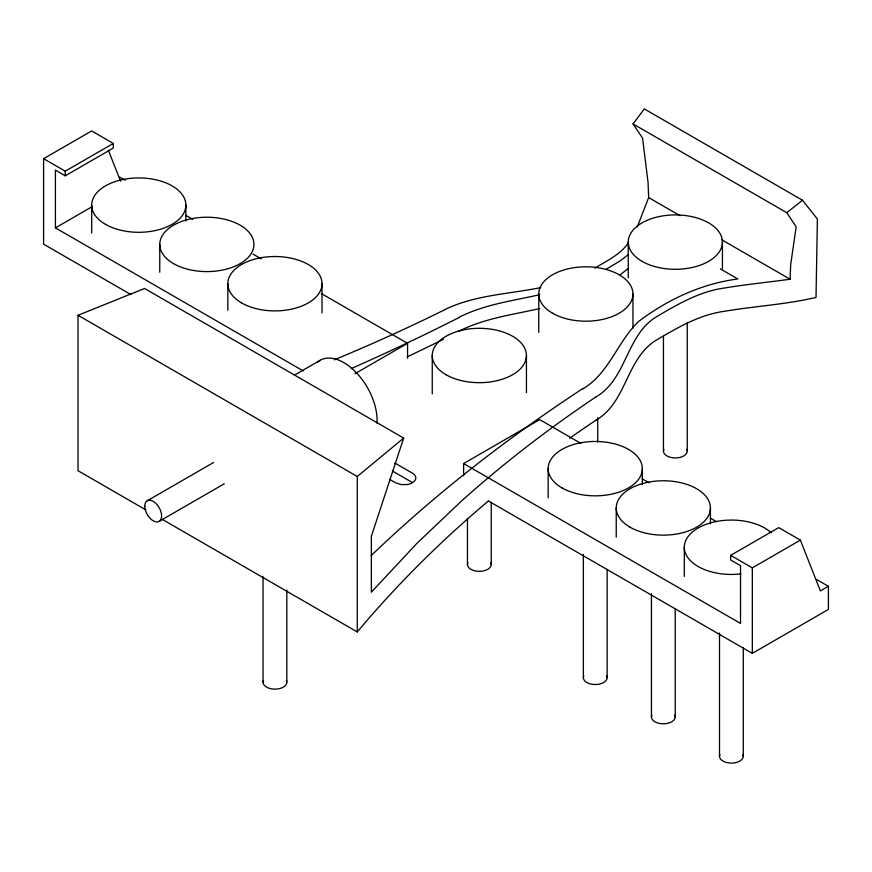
<?xml version="1.0" encoding="UTF-8"?>
<svg xmlns="http://www.w3.org/2000/svg" width="872" height="872" viewBox="0 0 872 872"><rect width="100%" height="100%" fill="white"/><g stroke="black" fill="none" stroke-linecap="round" stroke-linejoin="round"><path stroke-width="1.31" d="M596.045 396.891C627.415 378.568 625.987 333.889 657.793 315.991C678.71 303.696 700.151 291.281 724.643 287.989C746.367 284.37 768.287 282.255 790.087 279.236L790.664 264.772L796.169 226.796L786.773 212.692L633.072 123.955L644.266 108.891L802.502 200.255L817.391 218.992L816.018 297.428C785.955 304.513 755.032 306.116 724.643 311.26C700.151 314.563 678.71 326.967 657.793 339.263C625.987 357.171 627.415 401.85 596.045 420.162M145.853 509.891L78.033 470.738L78.033 315.283L144.556 288.479L403.682 438.082L371.363 536.226L371.363 592.175L417.012 543.267L460.623 501.847A1617.08 933.607 0 0 1 595.99 396.858M633.072 123.955L642.555 138.114L648.07 182.444L648.648 197.573L637.279 226.949M628.276 242.95C620.308 254.733 606.65 260.815 594.889 268.14M162.366 519.429L357.258 631.949C389.097 593.93 423.759 558.287 460.623 525.129A1617.08 933.607 0 0 1 488.44 500.953M357.258 631.949L357.258 476.493L403.682 438.082M786.773 212.692L802.502 200.255M628.331 254.58L620.112 260.935L605.909 269.383M620.112 274.811L628.331 268.445M582.485 389.065C609.038 373.728 617.223 341.944 638.544 321.528C667.592 299.532 701.502 283.727 737.854 278.964L720.37 268.87M130.909 294.573L43.6 244.16L43.6 158.682L91.647 130.942L113.306 143.444L113.306 148.066L65.258 175.806L55.416 170.127L55.416 227.865L303.173 370.905M43.6 158.682L65.258 171.185L113.306 143.444M55.416 227.865L91.789 206.86M294.431 375.167L320.242 360.256M354.893 373.739L407.562 343.339L407.562 358.294M147.248 500.79L213.553 462.509M159.14 521.38L224.278 483.775M463.621 475.785L463.621 463.544L539.703 419.617L580.937 443.434M463.621 463.544L740.513 623.404L740.513 565.666L730.671 559.977L730.671 555.355L778.718 527.615L800.376 540.117L820.389 590.922L828.4 586.3L828.4 609.419L752.318 653.346L488.364 500.953M730.671 555.355L752.318 567.857L800.376 540.117M458.585 317.528C483.862 304.535 512.376 300.895 539.768 294.682M458.585 331.393C483.862 318.411 512.376 314.77 539.768 308.546M444.851 309.593C474.76 295.008 508.67 294.104 540.793 287.607M648.648 197.573L680.04 215.7M721.765 239.789L790.087 279.236M119.682 177.125L125.045 180.221M185.758 215.275L192.843 219.363M253.011 254.101L261.273 258.875M321.441 293.613L407.562 343.339M642.206 478.804L649.28 482.881M710.549 518.262L716.435 521.663M816.584 579.477L828.4 586.3M394.743 462.967L412.358 473.136A11.837 6.834 0 0 1 407.017 484.56L400.913 484.57L395.615 482.805L389.74 479.415M392.389 471.011L412.358 482.543M78.033 315.283L357.258 476.493M108.346 150.224L120.554 181.147M752.318 567.857L752.318 653.346M743.293 647.94L743.293 756.242M722.43 242.1L722.43 268.609M719.509 633.039L719.509 756.242M710.418 507.951L710.418 523.854M687.234 322.477L687.234 451.086M684.302 547.256L684.302 576.414M675.222 608.634L675.222 716.937M663.45 336.014L663.45 451.086M651.438 593.745L651.438 716.937M642.348 468.656L642.348 484.56M632.952 294.006L632.952 328.461M628.243 242.1L628.243 277.885M616.232 507.951L616.232 537.108M607.152 569.34L607.152 677.642M597.745 417.699L597.745 442.071M583.368 554.45L583.368 677.642M548.161 468.656L548.161 497.814M538.765 294.006L538.765 332.439M526.437 355.493L526.437 392.607M491.241 502.207L491.241 564.478M467.457 518.448L467.457 564.478M432.25 355.493L432.25 393.926M322.019 283.716L322.019 312.874M286.823 590.202L286.823 682.264M263.039 576.664L263.039 682.264M227.832 283.716L227.832 310.225M185.889 205.116L185.889 221.019M159.761 244.411L159.761 272.249M91.691 205.116L91.691 232.955M65.258 171.185L65.258 175.806M569.699 438.256A1617.08 933.607 0 0 1 595.99 420.141M444.905 309.636A1617.08 933.607 0 0 1 334.194 359.874M371.156 555.617A1990.329 1149.1 0 0 1 582.245 388.934M458.792 317.659A1995.321 1151.988 0 0 1 351.263 368.551M443.379 339.284A1995.321 1151.988 0 0 1 407.235 356.833M490.838 562.702A11.892 6.867 0 0 1 479.349 571.345A11.892 6.867 0 0 1 467.861 562.702M286.419 680.487A11.892 6.867 0 0 1 274.931 689.131A11.892 6.867 0 0 1 263.442 680.487M317.375 362.381A47.099 27.196 60 0 1 355.667 371.973A47.099 27.196 60 0 1 376.998 423.084M606.749 675.865A11.892 6.867 0 0 1 595.26 684.509A11.892 6.867 0 0 1 583.771 675.865M686.82 449.309A11.892 6.867 0 0 1 675.342 457.953A11.892 6.867 0 0 1 663.854 449.309M674.808 715.16A11.892 6.867 0 0 1 663.33 723.804A11.892 6.867 0 0 1 651.842 715.16M742.879 754.465A11.892 6.867 0 0 1 731.401 763.109A11.892 6.867 0 0 1 719.912 754.465M740.928 573.885A47.099 27.185 0 0 1 686.733 555.878A47.099 27.185 0 0 1 711.258 522.677A47.099 27.185 0 0 1 771.284 532.792M552.554 313.233A47.099 27.185 0 0 0 631.35 301.036A47.099 27.185 0 0 0 573.667 267.737A47.099 27.185 0 0 0 552.554 313.233M446.05 374.72A47.099 27.185 0 0 0 524.835 362.534A47.099 27.185 0 0 0 467.163 329.235A47.099 27.185 0 0 0 446.05 374.72M144.785 506.229A11.892 6.867 60 0 0 157.407 521.925A11.892 6.867 60 0 0 157.407 505.106A11.892 6.867 60 0 0 144.785 506.229M241.631 302.944A47.099 27.185 0 0 0 320.416 290.757A47.099 27.185 0 0 0 262.745 257.447A47.099 27.185 0 0 0 241.631 302.944M173.561 263.638A47.099 27.185 0 0 0 252.346 251.452A47.099 27.185 0 0 0 194.674 218.153A47.099 27.185 0 0 0 173.561 263.638M561.96 487.884A47.099 27.185 0 0 0 640.746 475.687A47.099 27.185 0 0 0 583.063 442.387A47.099 27.185 0 0 0 561.96 487.884M642.043 261.328A47.099 27.185 0 0 0 720.828 249.141A47.099 27.185 0 0 0 663.145 215.842A47.099 27.185 0 0 0 642.043 261.328M630.031 527.178A47.099 27.185 0 0 0 708.816 514.992A47.099 27.185 0 0 0 651.133 481.693A47.099 27.185 0 0 0 630.031 527.178M105.49 224.344A47.099 27.185 0 0 0 184.275 212.158A47.099 27.185 0 0 0 126.604 178.847A47.099 27.185 0 0 0 105.49 224.344"/></g></svg>
